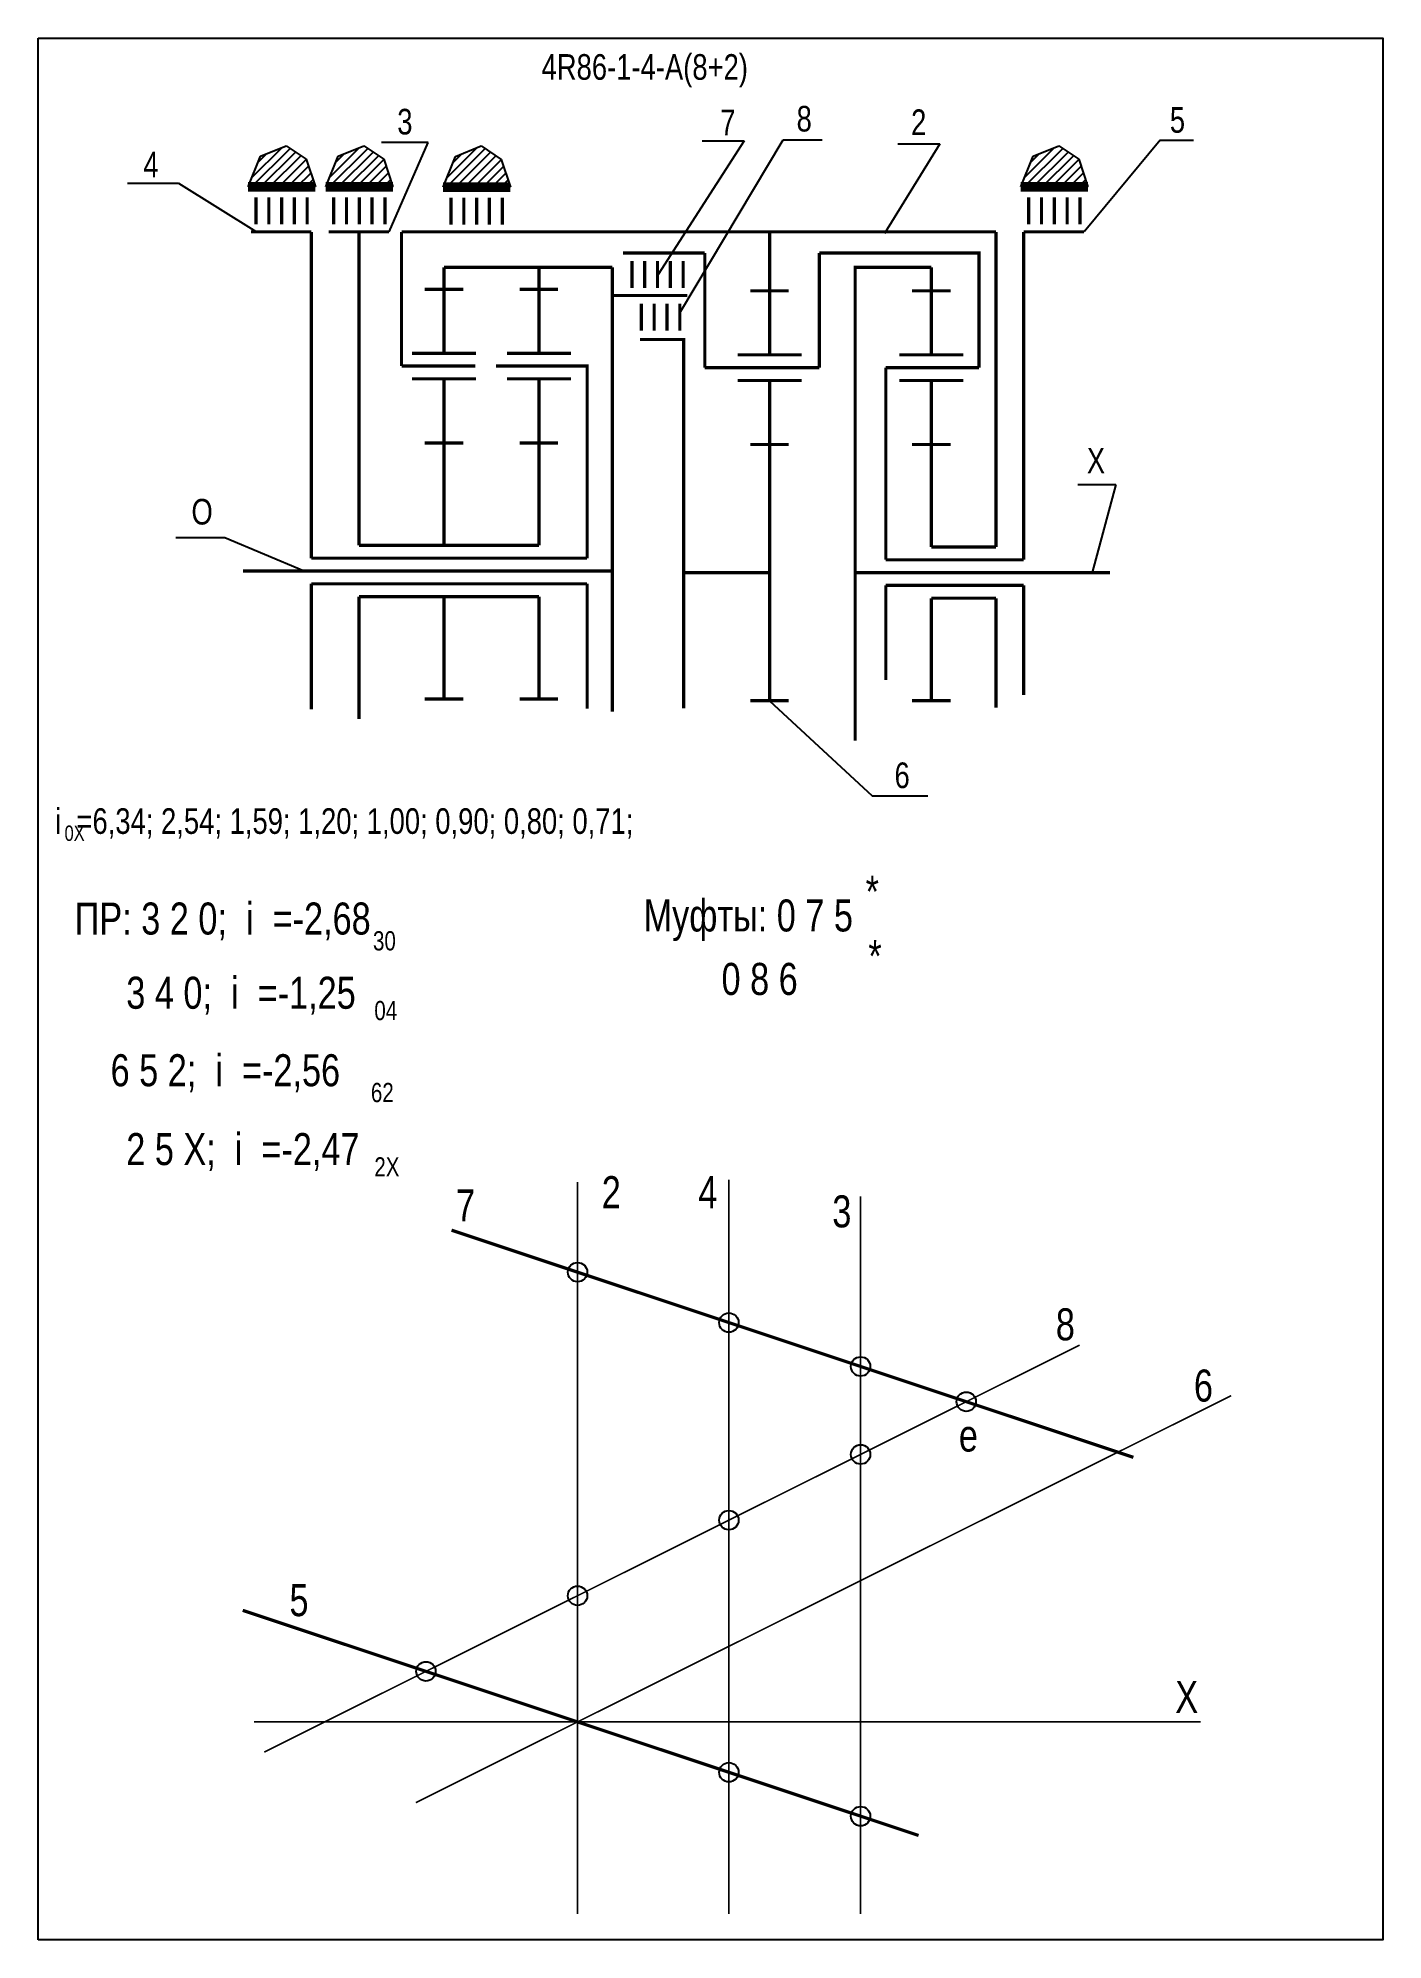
# Model space of a CAD drawing. Extents: x -352 to -142, y 153 to 450.
import ezdxf

# ---------------------------------------------------------------- set-up
doc = ezdxf.new("R2010")
doc.units = 0
doc.header["$LTSCALE"] = 15
doc.layers.get('DEFPOINTS').update_dxf_attribs({"linetype": 'CONTINUOUS'})
doc.layers.add('DIM', color=92, linetype='CONTINUOUS')
doc.layers.add('MAIN', color=5, linetype='CONTINUOUS')
doc.styles.add('AMK', font='amk.shx', dxfattribs={"width": 0.8})

msp = doc.modelspace()

# ---------------------------------------------------------------- hatches: boundary and pattern name
at = {"layer": 'DIM'}
h = msp.add_hatch(dxfattribs=at)
h.set_pattern_fill('_USER', color=0, angle=45, style=0, pattern_type=0)
h.set_pattern_definition([(45, (-67.3914, 0.9169), (-0.7071068, 0.7071068), [])])
h.paths.add_polyline_path([(-317.69, 431.44), (-319.63, 426.62), (-309.13, 426.62), (-310.58, 430.94), (-313.7, 433.05)])
h = msp.add_hatch(dxfattribs=at)
h.set_pattern_fill('_USER', color=0, angle=45, style=0, pattern_type=0)
h.set_pattern_definition([(45, (-55.2634, 0.9169), (-0.7071068, 0.7071068), [])])
h.paths.add_polyline_path([(-305.56, 431.44), (-307.5, 426.62), (-297.01, 426.62), (-298.46, 430.94), (-301.57, 433.05)])
h = msp.add_hatch(dxfattribs=at)
h.set_pattern_fill('_USER', color=0, angle=45, style=0, pattern_type=0)
h.set_pattern_definition([(45, (-36.9392, 0.8762), (-0.7071068, 0.7071068), [])])
h.paths.add_polyline_path([(-287.23, 431.39), (-289.18, 426.57), (-278.68, 426.57), (-280.13, 430.9), (-283.25, 433.01)])
h = msp.add_hatch(dxfattribs=at)
h.set_pattern_fill('_USER', color=0, angle=45, style=0, pattern_type=0)
h.set_pattern_definition([(45, (53.2529, 0.9169), (-0.7071068, 0.7071068), [])])
h.paths.add_polyline_path([(-197.04, 431.44), (-198.99, 426.62), (-188.49, 426.62), (-189.94, 430.94), (-193.05, 433.05)])

# ---------------------------------------------------------------- linework, layer by layer
at = {"layer": 'DEFPOINTS', "const_width": 0.25}
for points in [[(-268.19, 156.93), (-268.19, 271.23)], [(-244.56, 156.93), (-244.56, 271.61)], [(-223.99, 156.93), (-223.99, 268.98)], [(-317.12, 182.2), (-189.81, 245.75)], [(-293.45, 174.31), (-166.14, 237.86)], [(-318.7, 186.92), (-170.89, 186.92)]]:
    msp.add_lwpolyline(points, dxfattribs=at)
at = {"layer": 'DEFPOINTS'}
for centre in [(-268.19, 257.15), (-244.56, 249.27), (-223.99, 242.42), (-207.49, 236.92), (-223.99, 228.68), (-244.56, 218.42), (-268.19, 206.62), (-291.86, 194.81), (-244.56, 179.05), (-223.99, 172.19)]:
    msp.add_circle(centre, 1.51, dxfattribs=at)
at = {"layer": 'DIM', "color": 0}
for p, q in [((-242.17, 433.8), (-255.6, 412.94)), ((-252.22, 406.93), (-236.07, 433.98)), ((-248.74, 433.8), (-242.17, 433.8)), ((-236.07, 433.98), (-229.98, 433.98)), ((-177.22, 433.9), (-189.11, 419.6)), ((-177.22, 433.9), (-172.03, 433.9)), ((-319.63, 426.62), (-317.69, 431.44)), ((-317.69, 431.44), (-313.7, 433.05)), ((-313.7, 433.05), (-310.58, 430.94)), ((-310.58, 430.94), (-309.13, 426.62)), ((-307.5, 426.62), (-305.56, 431.44)), ((-305.56, 431.44), (-301.57, 433.05)), ((-301.57, 433.05), (-298.46, 430.94)), ((-291.54, 433.55), (-298.8, 433.55)), ((-298.46, 430.94), (-297.01, 426.62)), ((-297.63, 419.6), (-291.54, 433.55)), ((-289.18, 426.57), (-287.23, 431.39)), ((-287.23, 431.39), (-283.25, 433.01)), ((-283.25, 433.01), (-280.13, 430.9)), ((-280.13, 430.9), (-278.68, 426.57)), ((-211.64, 433.34), (-220.27, 419.35)), ((-218.2, 433.34), (-211.64, 433.34)), ((-198.99, 426.62), (-197.04, 431.44)), ((-197.04, 431.44), (-193.05, 433.05)), ((-193.05, 433.05), (-189.94, 430.94)), ((-189.94, 430.94), (-188.49, 426.62)), ((-338.45, 427.21), (-330.49, 427.21)), ((-330.49, 427.21), (-318.32, 419.6)), ((-287.93, 426.39), (-281.01, 426.39)), ((-197.73, 426.43), (-190.82, 426.43)), ((-190.05, 380.14), (-184.14, 380.14)), ((-184.14, 380.14), (-187.86, 366.39)), ((-323.28, 371.82), (-330.89, 371.82)), ((-310.88, 366.64), (-323.28, 371.82)), ((-238.2, 346.39), (-222.2, 331.52)), ((-222.2, 331.52), (-213.48, 331.52))]:
    msp.add_line(p, q, dxfattribs=at)
at = {"layer": 'DIM', "color": 0, "const_width": 0.5}
for points in [[(-309.75, 419.6), (-309.75, 368.64)], [(-302.33, 419.6), (-302.33, 370.64)], [(-295.67, 419.6), (-257.77, 419.6)], [(-295.67, 419.6), (-295.67, 398.64)], [(-257.77, 419.6), (-202.85, 419.6)], [(-202.85, 370.39), (-202.85, 419.6)], [(-198.52, 368.39), (-198.52, 419.6)], [(-248.32, 416.3), (-261.07, 416.3)], [(-248.32, 416.3), (-248.32, 398.39)], [(-230.45, 398.39), (-230.45, 416.3)], [(-230.45, 416.3), (-205.51, 416.3), (-205.51, 398.39)], [(-289.05, 414.06), (-262.77, 414.06)], [(-262.77, 414.06), (-262.77, 344.67)], [(-212.95, 414.06), (-224.84, 414.06), (-224.84, 340.16)], [(-258.45, 402.79), (-251.63, 402.79), (-251.63, 345.18)], [(-268.79, 398.64), (-266.69, 398.64), (-266.69, 368.64)], [(-233.2, 398.39), (-232.96, 398.39)], [(-220.06, 368.39), (-220.06, 398.39)], [(-309.75, 368.64), (-266.69, 368.64)], [(-302.33, 370.64), (-274.22, 370.64)], [(-220.06, 368.39), (-198.52, 368.39)], [(-212.95, 370.39), (-202.85, 370.39)], [(-320.43, 366.64), (-262.77, 366.64)], [(-251.63, 366.39), (-238.2, 366.39)], [(-224.84, 366.39), (-185.03, 366.39)], [(-224.84, 366.39), (-193.3, 366.39)], [(-309.75, 364.64), (-266.69, 364.64)], [(-309.75, 364.64), (-309.75, 345.03)], [(-302.33, 362.64), (-274.22, 362.64)], [(-302.33, 362.64), (-302.33, 343.53)], [(-266.69, 364.64), (-266.69, 345.16)], [(-220.06, 349.61), (-220.06, 364.39)], [(-220.06, 364.39), (-198.52, 364.39)], [(-212.95, 362.39), (-202.85, 362.39)], [(-202.85, 362.39), (-202.85, 345.3)], [(-198.52, 347.26), (-198.52, 364.39)], [(-287.86, 263.7), (-181.4, 228.23)], [(-320.48, 204.34), (-214.94, 169.18)]]:
    msp.add_lwpolyline(points, dxfattribs=at)
at = {"layer": 'MAIN'}
for points in [[(-352.43, 152.87), (-352.43, 449.87)], [(-352.43, 449.87), (-142.43, 449.87), (-142.43, 152.87), (-352.43, 152.87)]]:
    msp.add_lwpolyline(points, dxfattribs=at)
at = {"layer": 'MAIN', "color": 0}
for points, const_width in [([(-319.63, 426.62), (-309.13, 426.62)], 1.5), ([(-310.4, 424.97), (-310.4, 420.77)], 0.5), ([(-307.5, 426.62), (-297.01, 426.62)], 1.5), ([(-298.27, 424.97), (-298.27, 420.77)], 0.5), ([(-289.18, 426.57), (-278.68, 426.57)], 1.5), ([(-279.95, 424.92), (-279.95, 420.73)], 0.5), ([(-198.99, 426.62), (-188.49, 426.62)], 1.5), ([(-189.75, 424.97), (-189.75, 420.77)], 0.5), ([(-319.17, 419.6), (-309.75, 419.6)], 0.5), ([(-307.04, 419.6), (-297.63, 419.6)], 0.5), ([(-238.2, 410.39), (-238.2, 419.6)], 0.5), ([(-198.52, 419.6), (-189.11, 419.6)], 0.5), ([(-289.05, 410.64), (-289.05, 414.06)], 0.5), ([(-274.22, 410.64), (-274.22, 414.06)], 0.5), ([(-251.7, 415.03), (-251.7, 410.83)], 0.5), ([(-212.95, 400.39), (-212.95, 414.06)], 0.5), ([(-289.05, 410.64), (-292.05, 410.64)], 0.5), ([(-289.05, 400.64), (-289.05, 410.64)], 0.5), ([(-289.05, 410.64), (-286.05, 410.64)], 0.5), ([(-274.22, 410.64), (-277.22, 410.64)], 0.5), ([(-274.22, 400.64), (-274.22, 410.64)], 0.5), ([(-274.22, 410.64), (-271.22, 410.64)], 0.5), ([(-262.77, 409.66), (-251.05, 409.66)], 0.5), ([(-238.2, 410.39), (-241.2, 410.39)], 0.5), ([(-238.2, 400.39), (-238.2, 410.39)], 0.5), ([(-238.2, 410.39), (-235.2, 410.39)], 0.5), ([(-212.95, 410.39), (-215.95, 410.39)], 0.5), ([(-212.95, 410.39), (-209.95, 410.39)], 0.5), ([(-252.22, 408.39), (-252.22, 404.19)], 0.5), ([(-284.17, 398.64), (-295.67, 398.64)], 0.5), ([(-268.79, 398.64), (-280.91, 398.64)], 0.5), ([(-230.45, 398.39), (-248.32, 398.39)], 0.5), ([(-205.51, 398.39), (-220.06, 398.39)], 0.5), ([(-289.05, 396.64), (-294.05, 396.64)], 0.5), ([(-289.05, 386.64), (-289.05, 396.64), (-284.05, 396.64)], 0.5), ([(-274.22, 396.64), (-279.22, 396.64)], 0.5), ([(-274.22, 386.64), (-274.22, 396.64), (-269.22, 396.64)], 0.5), ([(-238.2, 396.39), (-243.2, 396.39)], 0.5), ([(-238.2, 386.39), (-238.2, 396.39), (-233.2, 396.39)], 0.5), ([(-212.95, 396.39), (-217.95, 396.39)], 0.5), ([(-212.95, 386.39), (-212.95, 396.39), (-207.95, 396.39)], 0.5), ([(-289.05, 386.64), (-292.05, 386.64)], 0.5), ([(-289.05, 370.64), (-289.05, 386.64)], 0.5), ([(-289.05, 386.64), (-286.05, 386.64)], 0.5), ([(-274.22, 386.64), (-277.22, 386.64)], 0.5), ([(-274.22, 370.64), (-274.22, 386.64)], 0.5), ([(-274.22, 386.64), (-271.22, 386.64)], 0.5), ([(-238.2, 386.39), (-241.2, 386.39)], 0.5), ([(-238.2, 366.39), (-238.2, 386.39)], 0.5), ([(-238.2, 386.39), (-235.2, 386.39)], 0.5), ([(-212.95, 386.39), (-215.95, 386.39)], 0.5), ([(-212.95, 370.39), (-212.95, 386.39)], 0.5), ([(-212.95, 386.39), (-209.95, 386.39)], 0.5), ([(-238.2, 366.39), (-238.2, 346.39)], 0.5), ([(-289.05, 362.64), (-289.05, 346.64)], 0.5), ([(-274.22, 362.64), (-274.22, 346.64)], 0.5), ([(-212.95, 362.39), (-212.95, 346.39)], 0.5), ([(-289.05, 346.64), (-292.05, 346.64)], 0.5), ([(-289.05, 346.64), (-286.05, 346.64)], 0.5), ([(-274.22, 346.64), (-277.22, 346.64)], 0.5), ([(-274.22, 346.64), (-271.22, 346.64)], 0.5), ([(-238.2, 346.39), (-241.2, 346.39)], 0.5), ([(-238.2, 346.39), (-235.2, 346.39)], 0.5), ([(-212.95, 346.39), (-215.95, 346.39)], 0.5), ([(-212.95, 346.39), (-209.95, 346.39)], 0.5)]:
    msp.add_lwpolyline(points, dxfattribs=dict(at, const_width=const_width))
for points in [[(-318.4, 424.97, 0.5, 0.5, 0), (-318.4, 420.77, 0.5, 0.5, 0)], [(-316.4, 424.97, 0.5, 0.5, 0), (-316.4, 420.77, 0.5, 0.5, 0)], [(-314.4, 424.97, 0.5, 0.5, 0), (-314.4, 420.77, 0.5, 0.5, 0)], [(-312.4, 424.97, 0.5, 0.5, 0), (-312.4, 420.77, 0.5, 0.5, 0)], [(-306.27, 424.97, 0.5, 0.5, 0), (-306.27, 420.77, 0.5, 0.5, 0)], [(-304.27, 424.97, 0.5, 0.5, 0), (-304.27, 420.77, 0.5, 0.5, 0)], [(-302.27, 424.97, 0.5, 0.5, 0), (-302.27, 420.77, 0.5, 0.5, 0)], [(-300.27, 424.97, 0.5, 0.5, 0), (-300.27, 420.77, 0.5, 0.5, 0)], [(-287.95, 424.92, 0.5, 0.5, 0), (-287.95, 420.73, 0.5, 0.5, 0)], [(-285.95, 424.92, 0.5, 0.5, 0), (-285.95, 420.73, 0.5, 0.5, 0)], [(-283.95, 424.92, 0.5, 0.5, 0), (-283.95, 420.73, 0.5, 0.5, 0)], [(-281.95, 424.92, 0.5, 0.5, 0), (-281.95, 420.73, 0.5, 0.5, 0)], [(-197.75, 424.97, 0.5, 0.5, 0), (-197.75, 420.77, 0.5, 0.5, 0)], [(-195.75, 424.97, 0.5, 0.5, 0), (-195.75, 420.77, 0.5, 0.5, 0)], [(-193.75, 424.97, 0.5, 0.5, 0), (-193.75, 420.77, 0.5, 0.5, 0)], [(-191.75, 424.97, 0.5, 0.5, 0), (-191.75, 420.77, 0.5, 0.5, 0)], [(-259.7, 415.03, 0.5, 0.5, 0), (-259.7, 410.83, 0.5, 0.5, 0)], [(-257.7, 415.03, 0.5, 0.5, 0), (-257.7, 410.83, 0.5, 0.5, 0)], [(-255.7, 415.03, 0.5, 0.5, 0), (-255.7, 410.83, 0.5, 0.5, 0)], [(-253.7, 415.03, 0.5, 0.5, 0), (-253.7, 410.83, 0.5, 0.5, 0)], [(-258.22, 408.39, 0.5, 0.5, 0), (-258.22, 404.19, 0.5, 0.5, 0)], [(-256.22, 408.39, 0.5, 0.5, 0), (-256.22, 404.19, 0.5, 0.5, 0)], [(-254.22, 408.39, 0.5, 0.5, 0), (-254.22, 404.19, 0.5, 0.5, 0)], [(-284.05, 400.64, 0.5, 0.5, 0), (-294.05, 400.64, 0.5, 0.5, 0)], [(-269.22, 400.64, 0.5, 0.5, 0), (-279.22, 400.64, 0.5, 0.5, 0)], [(-233.2, 400.39, 0.5, 0.5, 0), (-243.2, 400.39, 0.5, 0.5, 0)], [(-207.95, 400.39, 0.5, 0.5, 0), (-217.95, 400.39, 0.5, 0.5, 0)]]:
    msp.add_lwpolyline(points, format="xyseb", dxfattribs=at)

# ---------------------------------------------------------------- texts
at = {"layer": 'DIM', "color": 0, "style": 'AMK', "width": 0.8}
for s, height, p in [('4R86-1-4-A(8+2)', 4, (-273.81, 443.35)), ('3', 4, (-296.34, 434.81)), ('7', 4, (-245.91, 434.68)), ('8', 4, (-233.99, 435.27)), ('2', 4, (-216.11, 434.72)), ('5', 4, (-175.71, 435.08)), ('4', 4, (-335.99, 428.11)), ('X', 4, (-188.67, 381.87)), ('O', 4, (-328.48, 373.9)), ('6', 4, (-218.7, 332.74)), ('i  =6,34; 2,54; 1,59; 1,20; 1,00; 0,90; 0,80; 0,71; ', 4, (-349.76, 325.59)), ('0X', 2.4, (-348.29, 324.49)), ('*', 5, (-223.21, 314.08)), (' ПР: 3 2 0;  i  =-2,68', 5, (-348.19, 309.87)), ('Муфты: 0 7 5', 5, (-257.88, 310.35)), ('30', 3, (-300.13, 307.39)), ('*', 5, (-222.78, 304.01)), ('    3 4 0;  i  =-1,25', 5, (-344.6, 298.28)), ('       0 8 6', 5, (-256.11, 300.44)), ('04', 3, (-299.92, 296.5)), ('     6 5 2;  i  =-2,56', 5, (-348.53, 286.18)), ('62', 3, (-300.46, 283.7)), ('    2 5 X;  i  =-2,47', 5, (-344.6, 273.87)), ('2X', 3, (-299.92, 272.09)), ('2', 5, (-264.41, 267.14)), ('4', 5, (-249.34, 267.14)), ('7', 5, (-287.16, 265.07)), ('3', 5, (-228.41, 264.14)), ('8', 5, (-193.51, 246.5)), ('6', 5, (-171.95, 236.94)), ('e', 5, (-208.65, 229.13)), ('5', 5, (-313.17, 203.43)), ('X', 5, (-174.86, 188.33))]:
    msp.add_text(s, height=height, dxfattribs=at).set_placement(p)

doc.saveas('drawing.dxf')
